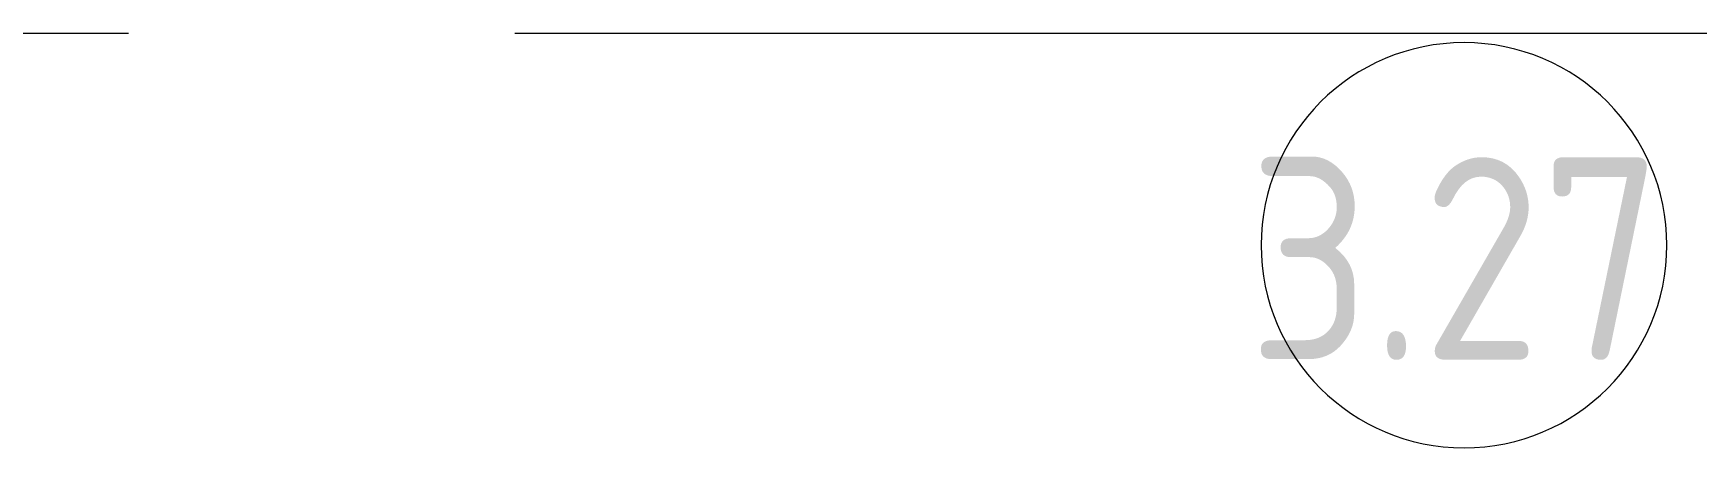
# Model space of a CAD drawing. Header units: millimetres. Extents: x 88919 to 135993, y -1987 to 12871.
# Drawn here: x 95912 to 97963, y 7288 to 7800 of the extents above; entities that cross this region are included whole.
import ezdxf

# ---------------------------------------------------------------- set-up
doc = ezdxf.new("R2010")
doc.units = ezdxf.units.MM
doc.linetypes.add('Осевая', pattern=[3175, 635, -476.25, 1587.5, -476.25])
doc.layers.add('A-AREA-IDEN', color=7, linetype='Continuous', lineweight=9)
doc.layers.add('Оси-2', color=7, linetype='Осевая', lineweight=9)
doc.styles.add('GOST Common', font='GOST_Common.ttf', dxfattribs={"width": 0.9, "height": 250})

# ---------------------------------------------------------------- blocks, each defined once
blk = doc.blocks.new('Марка_Помещения - Номер-25198446-План разверток пом_3_27_ Этаж 3')
at = {"layer": 'A-AREA-IDEN'}
for start, end in [(360, 180), (180, 360)]:
    blk.add_arc((0, 0), 2.5, start, end, dxfattribs=at)

msp = doc.modelspace()

# ---------------------------------------------------------------- linework, layer by layer
at = {"layer": 'Оси-2'}
msp.add_line((92219.3, 7800), (99956.6, 7800), dxfattribs=at)

# ---------------------------------------------------------------- block references
at = {"layer": 'A-AREA-IDEN', "xscale": 99.99999999999993, "yscale": 99.99999999999993, "zscale": 99.99999999999993}
msp.add_blockref('Марка_Помещения - Номер-25198446-План разверток пом_3_27_ Этаж 3', (97675.6, 7538.4), dxfattribs=at)

# ---------------------------------------------------------------- texts
at = {"layer": 'A-AREA-IDEN', "insert": (97409.8, 7647), "char_height": 250, "width": 663.797, "attachment_point": 1, "style": 'GOST Common'}
msp.add_mtext('3.27', dxfattribs=at)

doc.saveas('drawing.dxf')
